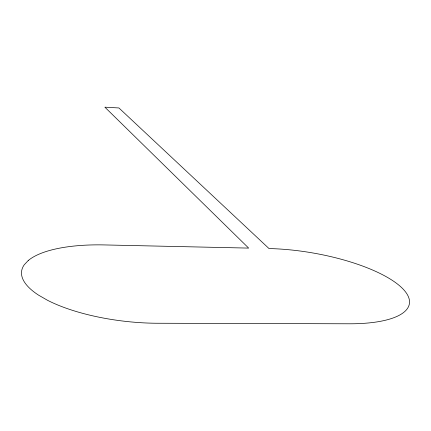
<?xml version="1.0" encoding="UTF-8"?>
<svg xmlns="http://www.w3.org/2000/svg" width="431" height="431" viewBox="0 0 431 431"><rect width="100%" height="100%" fill="white"/><g stroke="black" fill="none" stroke-linecap="round" stroke-linejoin="round"><path stroke-width="0.65" d="M28.241 260.523L24.281 264.736A107.411 37.373 6.7 0 0 38.564 295.143L47.432 300.24A107.411 37.373 6.7 0 0 157.601 323.25L349.255 323.789A104.006 33.715 9.8 0 0 401.358 287.348A104.006 33.715 9.8 0 0 269.014 248.563L118.924 107.96L104.878 107.184L248.665 248.1L104.13 244.921A107.411 37.373 6.7 0 0 28.241 260.523"/></g></svg>
